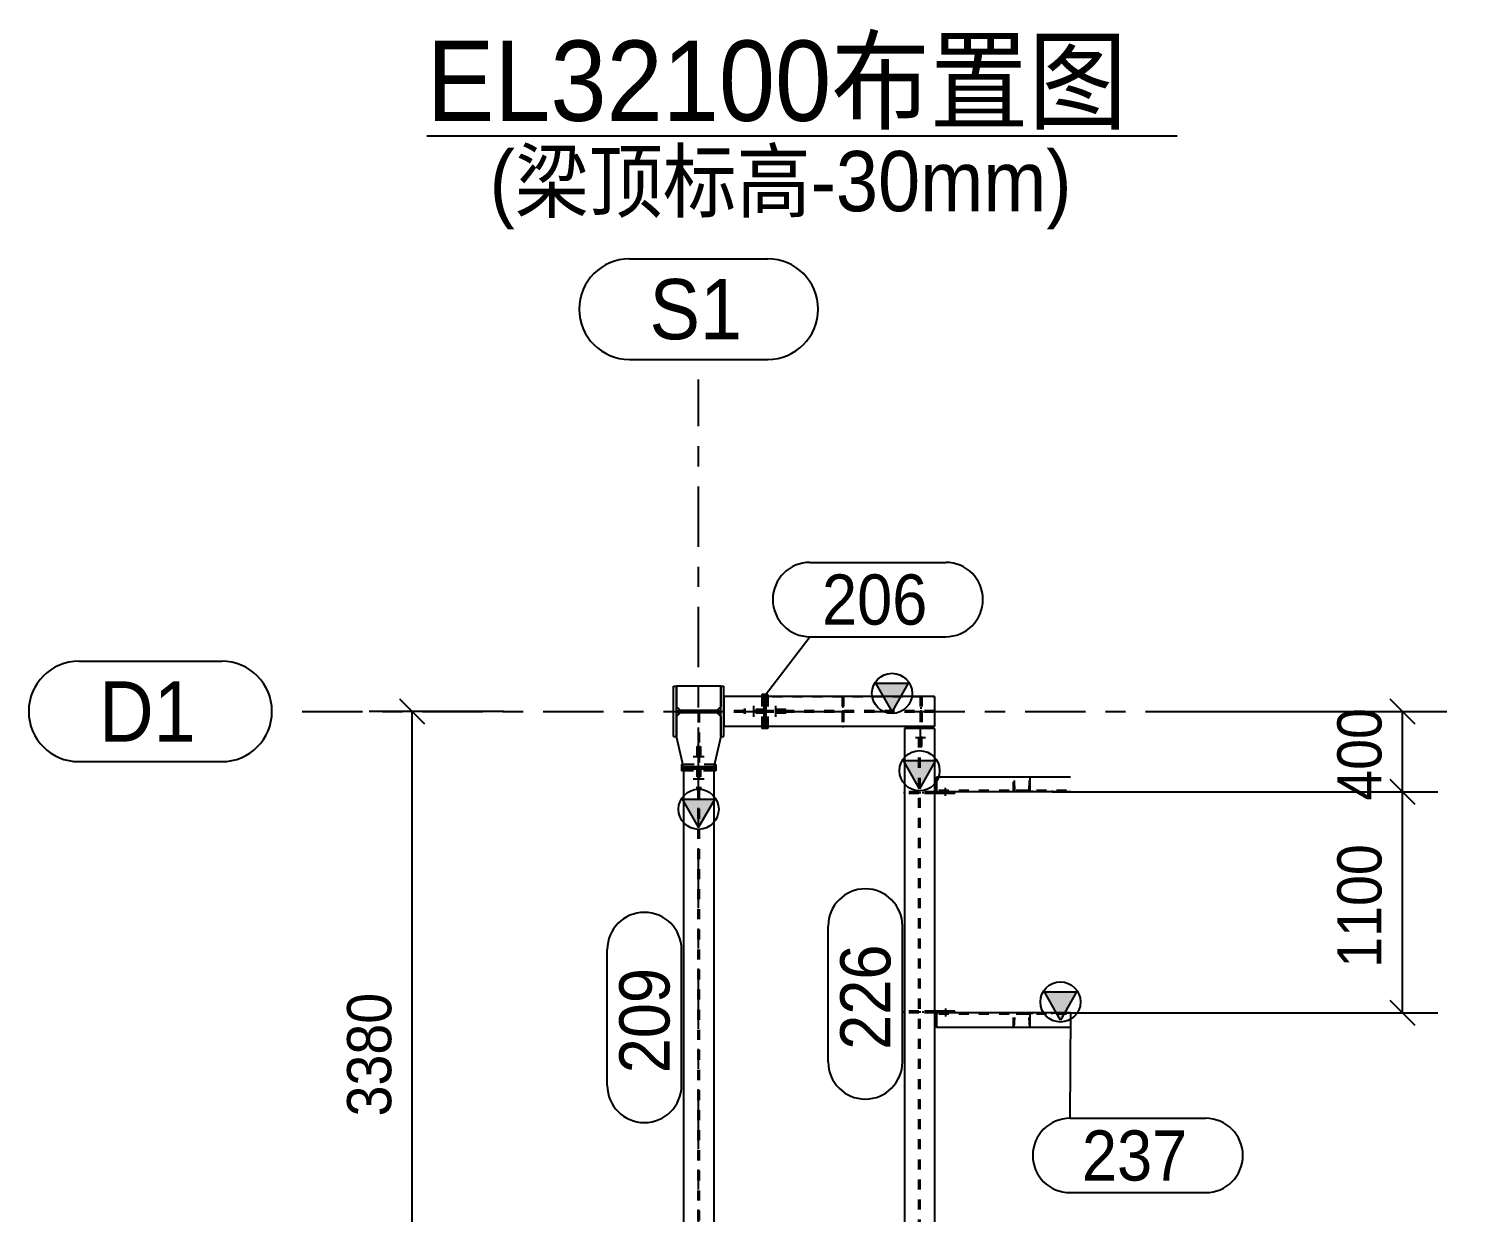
# Model space of a CAD drawing. Header units: millimetres. Extents: x 0 to 594, y 0 to 420.
# Drawn here: x 37 to 108.5, y 93 to 151.9 of the extents above; entities that cross this region are included whole.
import ezdxf

# ---------------------------------------------------------------- set-up
doc = ezdxf.new("R2010")
doc.units = ezdxf.units.MM
doc.header["$MEASUREMENT"] = 0
for name, pattern in [('XKITLINE00', [0]), ('XKITLINE02', [4, 2, -2]), ('XKITLINE03', [6, 3, -1, 1, -1]), ('XKITLINE04', [3, 0.5, -0.5, 0.5, -0.5, 0.5, -0.5])]:
    doc.linetypes.add(name, pattern=pattern)
for name, color, linetype in [('dimension', 7, 'Continuous'), ('grid', 7, 'Continuous'), ('mark', 7, 'Continuous'), ('part1', 7, 'Continuous'), ('view', 7, 'Continuous')]:
    doc.layers.add(name, color=color, linetype=linetype)
doc.styles.add('STYLE_1', font='ARIAL.TTF', dxfattribs={"height": 0.2})

# ---------------------------------------------------------------- blocks, each defined once
blk = doc.blocks.new('*D1394')
at = {"layer": 'part1', "color": 0, "linetype": 'XKITLINE00'}
for p, q in [((95.572, 1258.36), (95.712, 1258.36)), ((95.572, 1255.86), (95.572, 1258.36)), ((95.712, 1257.155), (95.712, 1258.36)), ((97.932, 1257.155), (97.932, 1258.36)), ((97.932, 1258.36), (98.072, 1258.36)), ((98.072, 1255.86), (98.072, 1258.36)), ((95.712, 1257.155), (97.932, 1257.155)), ((95.712, 1255.86), (95.712, 1257.065)), ((95.712, 1257.065), (97.932, 1257.065)), ((97.932, 1255.86), (97.932, 1257.065)), ((95.572, 1255.86), (95.712, 1255.86)), ((97.932, 1255.86), (98.072, 1255.86))]:
    blk.add_line(p, q, dxfattribs=at)
blk = doc.blocks.new('*D1395')
at = {"layer": 'part1', "color": 0, "linetype": 'XKITLINE00'}
for p, q in [((114.836, 1241.745), (114.036, 1243.145)), ((114.036, 1243.145), (115.636, 1243.145)), ((115.636, 1243.145), (114.836, 1241.745)), ((113.336, 1241.38), (113.336, 1242.11)), ((115.336, 1242.11), (113.336, 1242.11)), ((115.336, 1241.38), (113.336, 1241.38))]:
    blk.add_line(p, q, dxfattribs=at)
at = {"layer": 'part1', "color": 2, "linetype": 'XKITLINE04'}
for p, q in [((113.336, 1242.11), (112.507, 1242.11)), ((112.538, 1241.38), (112.565, 1242.04)), ((115.139, 1242.04), (112.565, 1242.04)), ((113.305, 1241.38), (113.278, 1242.04)), ((112.611, 1241.38), (112.507, 1241.38)), ((113.336, 1241.38), (113.305, 1241.38))]:
    blk.add_line(p, q, dxfattribs=at)
at = {"layer": 'part1', "color": 0, "linetype": 'XKITLINE00'}
blk.add_circle((114.836, 1242.645), 1, dxfattribs=at)
at = {"layer": 'part1', "color": 0}
blk.add_solid([(114.036, 1243.145), (115.636, 1243.145), (114.036, 1243.145), (114.836, 1241.745)], dxfattribs=at)
blk = doc.blocks.new('*D1396')
at = {"layer": 'part1', "color": 2, "linetype": 'XKITLINE04'}
for p, q in [((112.611, 1253.84), (112.507, 1253.84)), ((112.565, 1253.18), (112.538, 1253.84)), ((113.278, 1253.18), (113.305, 1253.84)), ((113.336, 1253.84), (113.305, 1253.84)), ((113.336, 1253.11), (112.507, 1253.11)), ((115.139, 1253.18), (112.565, 1253.18))]:
    blk.add_line(p, q, dxfattribs=at)
at = {"layer": 'part1', "color": 0, "linetype": 'XKITLINE00'}
for p, q in [((115.336, 1253.84), (113.336, 1253.84)), ((113.336, 1253.11), (113.336, 1253.84)), ((115.336, 1253.11), (113.336, 1253.11))]:
    blk.add_line(p, q, dxfattribs=at)
blk = doc.blocks.new('*D1397')
at = {"layer": 'part1', "color": 0, "linetype": 'XKITLINE00'}
for p, q in [((108.572, 1256.26), (107.072, 1256.26)), ((107.072, 1256.26), (107.072, 1207.31)), ((108.572, 1256.26), (108.572, 1207.31)), ((107.822, 1253.26), (107.022, 1254.66)), ((107.022, 1254.66), (108.622, 1254.66)), ((108.622, 1254.66), (107.822, 1253.26)), ((108.572, 1207.31), (107.072, 1207.31))]:
    blk.add_line(p, q, dxfattribs=at)
at = {"layer": 'part1', "color": 2, "linetype": 'XKITLINE04'}
for p, q in [((107.789, 1207.31), (107.789, 1256.26)), ((107.854, 1207.31), (107.854, 1256.26))]:
    blk.add_line(p, q, dxfattribs=at)
at = {"layer": 'part1', "color": 0, "linetype": 'XKITLINE00'}
blk.add_circle((107.822, 1254.16), 1, dxfattribs=at)
at = {"layer": 'part1', "color": 0}
blk.add_solid([(107.022, 1254.66), (108.622, 1254.66), (107.022, 1254.66), (107.822, 1253.26)], dxfattribs=at)
blk = doc.blocks.new('*D1398')
at = {"layer": 'part1', "color": 0, "linetype": 'XKITLINE00'}
for p, q in [((97.572, 1254.34), (96.072, 1254.34)), ((96.072, 1254.34), (96.072, 1226.08)), ((96.072, 1254.25), (97.572, 1254.25)), ((97.572, 1254.34), (97.572, 1226.08)), ((96.822, 1251.34), (96.022, 1252.74)), ((96.022, 1252.74), (97.622, 1252.74)), ((97.622, 1252.74), (96.822, 1251.34)), ((96.072, 1226.17), (97.572, 1226.17)), ((96.854, 1226.08), (96.072, 1226.08)), ((96.854, 1226.08), (97.572, 1226.08))]:
    blk.add_line(p, q, dxfattribs=at)
at = {"layer": 'part1', "color": 2, "linetype": 'XKITLINE04'}
for p, q in [((96.072, 1254.26), (96.072, 1254.25)), ((96.789, 1254.26), (96.789, 1226.476)), ((96.789, 1254.26), (96.854, 1254.26)), ((96.789, 1254.24), (96.854, 1254.24)), ((96.789, 1253.94), (96.854, 1253.94)), ((96.854, 1254.26), (96.854, 1226.476)), ((97.572, 1254.25), (97.572, 1226.08)), ((96.072, 1226.48), (96.072, 1226.17)), ((96.789, 1226.48), (96.854, 1226.48)), ((96.789, 1226.476), (96.789, 1226.16)), ((96.789, 1226.18), (96.854, 1226.18)), ((96.789, 1226.16), (96.854, 1226.16)), ((96.854, 1226.476), (96.854, 1226.16))]:
    blk.add_line(p, q, dxfattribs=at)
at = {"layer": 'part1', "color": 0, "linetype": 'XKITLINE00'}
blk.add_circle((96.822, 1252.24), 1, dxfattribs=at)
at = {"layer": 'part1', "color": 0}
blk.add_solid([(96.022, 1252.74), (97.622, 1252.74), (96.022, 1252.74), (96.822, 1251.34)], dxfattribs=at)
blk = doc.blocks.new('*D1406')
at = {"layer": 'part1', "color": 2, "linetype": 'XKITLINE04'}
for p, q in [((107.072, 1242.11), (107.072, 1242.19)), ((107.789, 1242.19), (107.072, 1242.19)), ((107.789, 1242.11), (107.072, 1242.11)), ((107.639, 1242.11), (107.639, 1242.19)), ((107.789, 1242.11), (107.789, 1242.19))]:
    blk.add_line(p, q, dxfattribs=at)
blk = doc.blocks.new('*D1407')
at = {"layer": 'part1', "color": 2, "linetype": 'XKITLINE04'}
for p, q in [((107.072, 1253.03), (107.072, 1253.11)), ((107.789, 1253.11), (107.072, 1253.11)), ((107.639, 1253.03), (107.639, 1253.11)), ((107.789, 1253.03), (107.789, 1253.11)), ((107.789, 1253.03), (107.072, 1253.03))]:
    blk.add_line(p, q, dxfattribs=at)
blk = doc.blocks.new('*D1408')
at = {"layer": 'part1', "color": 2, "linetype": 'XKITLINE04'}
for p, q in [((96.792, 1257.065), (96.792, 1254.36)), ((96.792, 1257.065), (96.852, 1257.065)), ((96.792, 1256.865), (96.852, 1256.865)), ((96.852, 1257.065), (96.852, 1254.36)), ((96.792, 1254.66), (96.852, 1254.66)), ((96.792, 1254.36), (96.852, 1254.36))]:
    blk.add_line(p, q, dxfattribs=at)
blk = doc.blocks.new('*D1409')
at = {"layer": 'part1', "color": 0, "linetype": 'XKITLINE00'}
for p, q in [((96.048, 1254.46), (95.972, 1254.46)), ((95.972, 1254.46), (95.972, 1254.16)), ((96.072, 1254.16), (95.972, 1254.16)), ((97.672, 1254.16), (97.572, 1254.16)), ((97.672, 1254.46), (97.596, 1254.46)), ((97.672, 1254.46), (97.672, 1254.16))]:
    blk.add_line(p, q, dxfattribs=at)
at = {"layer": 'part1', "color": 2, "linetype": 'XKITLINE04'}
for p, q in [((97.596, 1254.46), (96.048, 1254.46)), ((97.572, 1254.16), (96.072, 1254.16))]:
    blk.add_line(p, q, dxfattribs=at)
blk = doc.blocks.new('*D1410')
at = {"layer": 'part1', "color": 2, "linetype": 'XKITLINE04'}
for p, q in [((96.854, 1255.36), (96.854, 1253.26)), ((96.854, 1255.36), (96.914, 1255.36)), ((96.914, 1255.36), (96.914, 1253.26)), ((96.854, 1253.26), (96.914, 1253.26))]:
    blk.add_line(p, q, dxfattribs=at)
blk = doc.blocks.new('*D1411')
at = {"layer": 'part1', "color": 2, "linetype": 'XKITLINE04'}
for p, q in [((96.729, 1255.36), (96.729, 1253.26)), ((96.729, 1255.36), (96.789, 1255.36)), ((96.789, 1255.36), (96.789, 1253.26)), ((96.729, 1253.26), (96.789, 1253.26))]:
    blk.add_line(p, q, dxfattribs=at)
blk = doc.blocks.new('*D1412')
at = {"layer": 'part1', "color": 0, "linetype": 'XKITLINE00'}
for p, q in [((95.712, 1258.36), (95.712, 1257.355)), ((97.932, 1258.36), (95.712, 1258.36)), ((97.932, 1258.36), (97.932, 1257.355)), ((95.912, 1257.155), (95.712, 1257.355)), ((97.932, 1257.355), (97.732, 1257.155)), ((97.732, 1257.155), (95.912, 1257.155))]:
    blk.add_line(p, q, dxfattribs=at)
blk = doc.blocks.new('*D1413')
at = {"layer": 'part1', "color": 0, "linetype": 'XKITLINE00'}
for p, q in [((95.912, 1257.065), (95.712, 1256.865)), ((95.712, 1256.865), (95.712, 1255.86)), ((97.732, 1257.065), (95.912, 1257.065)), ((97.932, 1256.865), (97.732, 1257.065)), ((97.932, 1256.865), (97.932, 1255.86)), ((96.072, 1254.36), (95.712, 1255.86)), ((97.932, 1255.86), (97.572, 1254.36)), ((97.572, 1254.36), (96.072, 1254.36))]:
    blk.add_line(p, q, dxfattribs=at)
blk = doc.blocks.new('*D1414')
at = {"layer": 'part1', "color": 0, "linetype": 'XKITLINE02'}
blk.add_line((96.547, 1253.76), (97.097, 1253.76), dxfattribs=at)
blk.add_line((96.547, 1253.76), (97.097, 1253.76), dxfattribs=at)
blk.add_line((96.547, 1253.76), (97.097, 1253.76), dxfattribs=at)
blk = doc.blocks.new('*D1415')
at = {"layer": 'part1', "color": 0, "linetype": 'XKITLINE02'}
blk.add_line((96.547, 1254.86), (97.097, 1254.86), dxfattribs=at)
blk.add_line((96.547, 1254.86), (97.097, 1254.86), dxfattribs=at)
blk.add_line((96.547, 1254.86), (97.097, 1254.86), dxfattribs=at)
blk = doc.blocks.new('*D1416')
at = {"layer": 'part1', "color": 0, "linetype": 'XKITLINE00'}
for p, q in [((106.452, 1257.11), (105.652, 1258.51)), ((105.652, 1258.51), (107.252, 1258.51)), ((107.252, 1258.51), (106.452, 1257.11)), ((108.572, 1257.86), (100.092, 1257.86)), ((100.092, 1257.86), (100.092, 1256.36)), ((100.182, 1256.36), (100.182, 1257.86)), ((108.572, 1257.86), (108.572, 1256.36)), ((108.572, 1256.36), (100.092, 1256.36))]:
    blk.add_line(p, q, dxfattribs=at)
at = {"layer": 'part1', "color": 2, "linetype": 'XKITLINE04'}
for p, q in [((100.492, 1257.86), (108.572, 1257.86)), ((108.572, 1257.143), (100.172, 1257.143)), ((100.172, 1257.078), (100.172, 1257.143)), ((108.572, 1257.078), (100.172, 1257.078)), ((100.192, 1257.078), (100.192, 1257.143)), ((100.492, 1257.078), (100.492, 1257.143)), ((100.092, 1256.36), (100.172, 1256.36)), ((100.172, 1256.36), (100.182, 1256.36))]:
    blk.add_line(p, q, dxfattribs=at)
at = {"layer": 'part1', "color": 0, "linetype": 'XKITLINE00'}
blk.add_circle((106.452, 1258.01), 1, dxfattribs=at)
at = {"layer": 'part1', "color": 0}
blk.add_solid([(105.652, 1258.51), (107.252, 1258.51), (105.652, 1258.51), (106.452, 1257.11)], dxfattribs=at)
blk = doc.blocks.new('*D1417')
at = {"layer": 'part1', "color": 0, "linetype": 'XKITLINE02'}
blk.add_line((100.672, 1256.835), (100.672, 1257.385), dxfattribs=at)
blk.add_line((100.672, 1256.835), (100.672, 1257.385), dxfattribs=at)
blk.add_line((100.672, 1256.835), (100.672, 1257.385), dxfattribs=at)
blk = doc.blocks.new('*D1418')
at = {"layer": 'part1', "color": 0, "linetype": 'XKITLINE02'}
blk.add_line((99.572, 1256.835), (99.572, 1257.385), dxfattribs=at)
blk.add_line((99.572, 1256.835), (99.572, 1257.385), dxfattribs=at)
blk.add_line((99.572, 1256.835), (99.572, 1257.385), dxfattribs=at)
blk = doc.blocks.new('*D1419')
at = {"layer": 'part1', "color": 0, "linetype": 'XKITLINE00'}
for p, q in [((99.972, 1257.96), (99.972, 1257.86)), ((100.272, 1257.96), (99.972, 1257.96)), ((100.272, 1257.96), (100.272, 1257.86)), ((99.972, 1256.36), (99.972, 1256.26)), ((100.272, 1256.26), (99.972, 1256.26)), ((100.272, 1256.36), (100.272, 1256.26))]:
    blk.add_line(p, q, dxfattribs=at)
at = {"layer": 'part1', "color": 2, "linetype": 'XKITLINE04'}
for p, q in [((99.972, 1257.86), (99.972, 1256.36)), ((100.272, 1257.86), (100.272, 1256.36))]:
    blk.add_line(p, q, dxfattribs=at)
blk = doc.blocks.new('*D1420')
at = {"layer": 'part1', "color": 2, "linetype": 'XKITLINE04'}
for p, q in [((101.172, 1257.203), (99.072, 1257.203)), ((99.072, 1257.143), (99.072, 1257.203)), ((101.172, 1257.143), (99.072, 1257.143)), ((101.172, 1257.143), (101.172, 1257.203))]:
    blk.add_line(p, q, dxfattribs=at)
blk = doc.blocks.new('*D1421')
at = {"layer": 'part1', "color": 2, "linetype": 'XKITLINE04'}
for p, q in [((101.172, 1257.078), (99.072, 1257.078)), ((99.072, 1257.018), (99.072, 1257.078)), ((101.172, 1257.018), (99.072, 1257.018)), ((101.172, 1257.018), (101.172, 1257.078))]:
    blk.add_line(p, q, dxfattribs=at)
blk = doc.blocks.new('*D1422')
at = {"layer": 'part1', "color": 0, "linetype": 'XKITLINE00'}
for p, q in [((100.072, 1257.86), (98.072, 1257.86)), ((98.072, 1257.86), (98.072, 1256.36)), ((100.072, 1257.86), (100.072, 1256.36)), ((100.072, 1256.36), (98.072, 1256.36))]:
    blk.add_line(p, q, dxfattribs=at)
at = {"layer": 'part1', "color": 2, "linetype": 'XKITLINE04'}
for p, q in [((100.072, 1257.143), (98.072, 1257.143)), ((100.072, 1257.078), (98.072, 1257.078)), ((99.752, 1257.078), (99.752, 1257.143)), ((100.052, 1257.078), (100.052, 1257.143))]:
    blk.add_line(p, q, dxfattribs=at)
blk = doc.blocks.new('*D1423')
at = {"layer": 'part1', "color": 2, "linetype": 'XKITLINE04'}
for p, q in [((107.854, 1257.078), (107.854, 1256.36)), ((107.854, 1257.078), (107.934, 1257.078)), ((107.854, 1256.928), (107.934, 1256.928)), ((107.934, 1257.078), (107.934, 1256.36)), ((107.854, 1256.36), (107.934, 1256.36)), ((107.854, 1256.36), (107.934, 1256.36)), ((107.854, 1256.26), (107.854, 1255.36)), ((107.934, 1255.36), (107.934, 1256.26)), ((107.854, 1255.36), (107.934, 1255.36))]:
    blk.add_line(p, q, dxfattribs=at)
at = {"layer": 'part1', "color": 0, "linetype": 'XKITLINE00'}
for p, q in [((107.854, 1256.36), (107.854, 1256.26)), ((107.854, 1256.31), (107.934, 1256.31)), ((107.934, 1256.36), (107.934, 1256.358)), ((107.934, 1256.351), (107.934, 1256.358)), ((107.934, 1256.351), (107.934, 1256.26))]:
    blk.add_line(p, q, dxfattribs=at)
blk = doc.blocks.new('*D1424')
at = {"layer": 'part1', "color": 0, "linetype": 'XKITLINE02'}
blk.add_line((107.612, 1255.81), (108.112, 1255.81), dxfattribs=at)
blk.add_line((107.612, 1255.81), (108.112, 1255.81), dxfattribs=at)
blk.add_line((107.612, 1255.81), (108.112, 1255.81), dxfattribs=at)
blk = doc.blocks.new('*D1425')
at = {"layer": 'part1', "color": 2, "linetype": 'XKITLINE04'}
for p, q in [((107.854, 1257.86), (107.854, 1257.143)), ((107.854, 1257.86), (107.934, 1257.86)), ((107.934, 1257.86), (107.934, 1257.143)), ((107.854, 1257.293), (107.934, 1257.293)), ((107.854, 1257.143), (107.934, 1257.143))]:
    blk.add_line(p, q, dxfattribs=at)
blk = doc.blocks.new('*D1426')
at = {"layer": 'part1', "color": 2, "linetype": 'XKITLINE04'}
for p, q in [((103.974, 1257.86), (103.974, 1257.143)), ((103.974, 1257.86), (104.034, 1257.86)), ((104.034, 1257.86), (104.034, 1257.143)), ((103.974, 1257.343), (104.034, 1257.343)), ((103.974, 1257.143), (104.034, 1257.143))]:
    blk.add_line(p, q, dxfattribs=at)
blk = doc.blocks.new('*D1427')
at = {"layer": 'part1', "color": 2, "linetype": 'XKITLINE04'}
for p, q in [((103.974, 1257.078), (103.974, 1256.36)), ((103.974, 1257.078), (104.034, 1257.078)), ((103.974, 1256.878), (104.034, 1256.878)), ((104.034, 1257.078), (104.034, 1256.36)), ((103.974, 1256.36), (104.034, 1256.36))]:
    blk.add_line(p, q, dxfattribs=at)
blk = doc.blocks.new('*D1428')
at = {"layer": 'part1', "color": 0, "linetype": 'XKITLINE00'}
for p, q in [((108.672, 1242.11), (108.672, 1241.38)), ((113.336, 1242.11), (108.672, 1242.11)), ((113.336, 1241.38), (113.336, 1242.11)), ((113.336, 1241.38), (108.672, 1241.38))]:
    blk.add_line(p, q, dxfattribs=at)
at = {"layer": 'part1', "color": 2, "linetype": 'XKITLINE04'}
for p, q in [((113.278, 1242.04), (108.672, 1242.04)), ((112.507, 1241.38), (112.507, 1242.11)), ((112.538, 1241.38), (112.565, 1242.04)), ((113.305, 1241.38), (113.278, 1242.04))]:
    blk.add_line(p, q, dxfattribs=at)
blk = doc.blocks.new('*D1429')
at = {"layer": 'part1', "color": 2, "linetype": 'XKITLINE04'}
for p, q in [((108.574, 1242.19), (107.854, 1242.19)), ((107.854, 1242.11), (107.854, 1242.19)), ((108.572, 1242.11), (107.854, 1242.11)), ((108.004, 1242.11), (108.004, 1242.19)), ((108.572, 1242.11), (108.572, 1242.19)), ((108.572, 1242.11), (108.572, 1242.19)), ((108.572, 1242.11), (108.572, 1242.19)), ((108.572, 1242.11), (108.574, 1242.11)), ((108.574, 1242.19), (108.581, 1242.19)), ((108.574, 1242.11), (108.581, 1242.11)), ((108.622, 1242.11), (108.581, 1242.11)), ((108.622, 1242.11), (108.622, 1242.19)), ((109.572, 1242.11), (108.672, 1242.11)), ((109.572, 1242.11), (109.572, 1242.19))]:
    blk.add_line(p, q, dxfattribs=at)
at = {"layer": 'part1', "color": 0, "linetype": 'XKITLINE00'}
for p, q in [((108.574, 1242.19), (108.572, 1242.19)), ((108.672, 1242.11), (108.572, 1242.11)), ((108.574, 1242.19), (108.581, 1242.19)), ((109.572, 1242.19), (108.581, 1242.19)), ((108.622, 1242.11), (108.622, 1242.19)), ((109.572, 1242.11), (109.572, 1242.19))]:
    blk.add_line(p, q, dxfattribs=at)
blk = doc.blocks.new('*D1430')
at = {"layer": 'part1', "color": 0, "linetype": 'XKITLINE00'}
for p, q in [((113.429, 1242.04), (113.429, 1242.11)), ((114.429, 1242.04), (114.429, 1242.11))]:
    blk.add_line(p, q, dxfattribs=at)
blk = doc.blocks.new('*D1431')
at = {"layer": 'part1', "color": 0, "linetype": 'XKITLINE00'}
blk.add_line((109.122, 1242.315), (109.122, 1241.915), dxfattribs=at)
blk.add_line((109.122, 1242.315), (109.122, 1241.915), dxfattribs=at)
blk = doc.blocks.new('*D1432')
at = {"layer": 'part1', "color": 0, "linetype": 'XKITLINE00'}
for p, q in [((113.429, 1253.18), (113.429, 1253.11)), ((114.429, 1253.18), (114.429, 1253.11))]:
    blk.add_line(p, q, dxfattribs=at)
blk = doc.blocks.new('*D1433')
at = {"layer": 'part1', "color": 0, "linetype": 'XKITLINE00'}
for p, q in [((113.336, 1253.84), (108.672, 1253.84)), ((108.672, 1253.84), (108.672, 1253.11)), ((113.336, 1253.11), (113.336, 1253.84)), ((113.336, 1253.11), (108.672, 1253.11))]:
    blk.add_line(p, q, dxfattribs=at)
at = {"layer": 'part1', "color": 2, "linetype": 'XKITLINE04'}
for p, q in [((112.507, 1253.11), (112.507, 1253.84)), ((112.565, 1253.18), (112.538, 1253.84)), ((113.278, 1253.18), (113.305, 1253.84)), ((113.305, 1253.84), (113.336, 1253.84)), ((113.278, 1253.18), (108.672, 1253.18))]:
    blk.add_line(p, q, dxfattribs=at)
blk = doc.blocks.new('*D1434')
at = {"layer": 'part1', "color": 2, "linetype": 'XKITLINE04'}
for p, q in [((108.574, 1253.11), (107.854, 1253.11)), ((107.854, 1253.03), (107.854, 1253.11)), ((108.004, 1253.03), (108.004, 1253.11)), ((108.572, 1253.03), (108.572, 1253.11)), ((108.572, 1253.03), (108.572, 1253.11)), ((108.572, 1253.03), (108.572, 1253.11)), ((109.572, 1253.11), (108.574, 1253.11)), ((108.622, 1253.03), (108.622, 1253.11)), ((109.572, 1253.03), (109.572, 1253.11)), ((108.572, 1253.03), (107.854, 1253.03)), ((108.572, 1253.03), (108.574, 1253.03)), ((108.574, 1253.03), (108.581, 1253.03))]:
    blk.add_line(p, q, dxfattribs=at)
at = {"layer": 'part1', "color": 0, "linetype": 'XKITLINE00'}
for p, q in [((108.574, 1253.11), (108.572, 1253.11)), ((108.574, 1253.11), (108.581, 1253.11)), ((108.672, 1253.11), (108.581, 1253.11)), ((108.622, 1253.03), (108.622, 1253.11)), ((109.572, 1253.03), (109.572, 1253.11)), ((109.572, 1253.03), (108.572, 1253.03))]:
    blk.add_line(p, q, dxfattribs=at)
blk = doc.blocks.new('*D1435')
at = {"layer": 'part1', "color": 0, "linetype": 'XKITLINE00'}
blk.add_line((109.122, 1252.905), (109.122, 1253.305), dxfattribs=at)
blk.add_line((109.122, 1252.905), (109.122, 1253.305), dxfattribs=at)
blk = doc.blocks.new('*D1436')
at = {"layer": 'view', "color": 1, "linetype": 'XKITLINE00'}
blk.add_line((83.29, 1285.761), (120.645, 1285.761), dxfattribs=at)
at = {"layer": 'view', "color": 1, "style": 'STYLE_1', "width": 0.9}
for s, height, p in [('EL32100布置图', 4, (83.29, 1286.511)), ('(梁顶标高-30mm)', 3, (86.414, 1282.011))]:
    blk.add_text(s, height=height, dxfattribs=at).set_placement(p)
blk = doc.blocks.new('*D1438')
at = {"layer": 'dimension', "color": 1, "linetype": 'XKITLINE00'}
for p, q in [((81.935, 1257.732), (83.179, 1256.488)), ((87.118, 1257.11), (80.417, 1257.11)), ((82.557, 1223.31), (82.557, 1257.11)), ((81.935, 1223.932), (83.179, 1222.688)), ((84.449, 1223.31), (80.417, 1223.31))]:
    blk.add_line(p, q, dxfattribs=at)
at = {"layer": 'dimension', "color": 1, "style": 'STYLE_1', "width": 0.9}
blk.add_text('3380', height=2.2, rotation=90.00021, dxfattribs=at).set_placement((81.517, 1236.947))
blk = doc.blocks.new('*D1441')
at = {"layer": 'dimension', "color": 1, "linetype": 'XKITLINE00'}
for p, q in [((114.429, 1253.11), (133.623, 1253.11)), ((131.241, 1253.732), (132.486, 1252.488)), ((131.863, 1242.11), (131.863, 1253.11)), ((131.241, 1242.732), (132.486, 1241.488)), ((114.429, 1242.11), (133.623, 1242.11))]:
    blk.add_line(p, q, dxfattribs=at)
at = {"layer": 'dimension', "color": 1, "style": 'STYLE_1', "width": 0.9}
blk.add_text('1100', height=2.2, rotation=90.00021, dxfattribs=at).set_placement((130.823, 1244.347))
blk = doc.blocks.new('*D1442')
at = {"layer": 'dimension', "color": 1, "linetype": 'XKITLINE00'}
for p, q in [((131.241, 1257.732), (132.486, 1256.488)), ((121.882, 1257.11), (133.623, 1257.11)), ((131.863, 1253.11), (131.863, 1257.11)), ((114.429, 1253.11), (133.623, 1253.11)), ((131.241, 1253.732), (132.486, 1252.488))]:
    blk.add_line(p, q, dxfattribs=at)
at = {"layer": 'dimension', "color": 1, "style": 'STYLE_1', "width": 0.9}
blk.add_text('400', height=2.2, rotation=90.00021, dxfattribs=at).set_placement((130.823, 1252.662))
blk = doc.blocks.new('*D1443')
at = {"layer": 'grid', "color": 4, "linetype": 'XKITLINE00'}
for p, q in [((93.375, 1279.638), (100.269, 1279.638)), ((93.375, 1274.638), (100.269, 1274.638))]:
    blk.add_line(p, q, dxfattribs=at)
at = {"layer": 'grid', "color": 4, "linetype": 'XKITLINE03'}
blk.add_line((96.822, 1193.31), (96.822, 1273.638), dxfattribs=at)
at = {"layer": 'grid', "color": 4, "linetype": 'XKITLINE00'}
for centre, start, end in [((93.375, 1277.138), 90, -90), ((100.269, 1277.138), -90, 90)]:
    blk.add_arc(centre, 2.5, start, end, dxfattribs=at)
at = {"layer": 'grid', "color": 4, "style": 'STYLE_1', "width": 0.9}
blk.add_text('S1', height=3, dxfattribs=at).set_placement((94.375, 1275.638))
blk = doc.blocks.new('*D1445')
at = {"layer": 'grid', "color": 4, "linetype": 'XKITLINE00'}
for p, q in [((65.964, 1259.61), (73.078, 1259.61)), ((65.964, 1254.61), (73.078, 1254.61))]:
    blk.add_line(p, q, dxfattribs=at)
at = {"layer": 'grid', "color": 4, "linetype": 'XKITLINE03'}
blk.add_line((77.078, 1257.11), (134.945, 1257.11), dxfattribs=at)
at = {"layer": 'grid', "color": 4, "linetype": 'XKITLINE00'}
for centre, start, end in [((65.964, 1257.11), 90, -90), ((73.078, 1257.11), -90, 90)]:
    blk.add_arc(centre, 2.5, start, end, dxfattribs=at)
at = {"layer": 'grid', "color": 4, "style": 'STYLE_1', "width": 0.9}
blk.add_text('D1', height=3, dxfattribs=at).set_placement((66.964, 1255.61))
blk = doc.blocks.new('*D1449')
at = {"layer": 'mark', "color": 1, "linetype": 'XKITLINE00'}
for p, q in [((115.336, 1242.11), (115.308, 1236.852)), ((115.308, 1236.852), (122.071, 1236.852)), ((115.308, 1236.852), (115.308, 1236.852)), ((115.308, 1233.152), (122.071, 1233.152))]:
    blk.add_line(p, q, dxfattribs=at)
for centre, start, end in [((115.308, 1235.002), 90, -90), ((122.071, 1235.002), -90, 90)]:
    blk.add_arc(centre, 1.85, start, end, dxfattribs=at)
at = {"layer": 'mark', "color": 1, "style": 'STYLE_1', "width": 0.9}
blk.add_text('237', height=2.5, dxfattribs=at).set_placement((115.908, 1233.752))
blk = doc.blocks.new('*D1450')
at = {"layer": 'mark', "color": 1, "linetype": 'XKITLINE00'}
for p, q in [((103.272, 1239.662), (103.272, 1246.425)), ((106.972, 1239.662), (106.972, 1246.425))]:
    blk.add_line(p, q, dxfattribs=at)
for centre, start, end in [((105.122, 1246.425), 0, 180), ((105.122, 1239.662), 180, 0)]:
    blk.add_arc(centre, 1.85, start, end, dxfattribs=at)
at = {"layer": 'mark', "color": 1, "style": 'STYLE_1', "width": 0.9}
blk.add_text('226', height=2.5, rotation=90.00021, dxfattribs=at).set_placement((106.372, 1240.262))
blk = doc.blocks.new('*D1451')
at = {"layer": 'mark', "color": 1, "linetype": 'XKITLINE00'}
for p, q in [((92.272, 1238.493), (92.272, 1245.255)), ((95.972, 1238.493), (95.972, 1245.255))]:
    blk.add_line(p, q, dxfattribs=at)
for centre, start, end in [((94.122, 1245.255), 0, 180), ((94.122, 1238.493), 180, 0)]:
    blk.add_arc(centre, 1.85, start, end, dxfattribs=at)
at = {"layer": 'mark', "color": 1, "style": 'STYLE_1', "width": 0.9}
blk.add_text('209', height=2.5, rotation=90.00021, dxfattribs=at).set_placement((95.372, 1239.093))
blk = doc.blocks.new('*D1452')
at = {"layer": 'mark', "color": 1, "linetype": 'XKITLINE00'}
for p, q in [((102.365, 1264.531), (109.128, 1264.531)), ((100.092, 1257.86), (102.365, 1260.831)), ((102.365, 1260.831), (109.128, 1260.831)), ((102.365, 1260.831), (102.365, 1260.831))]:
    blk.add_line(p, q, dxfattribs=at)
for centre, start, end in [((102.365, 1262.681), 90, -90), ((109.128, 1262.681), -90, 90)]:
    blk.add_arc(centre, 1.85, start, end, dxfattribs=at)
at = {"layer": 'mark', "color": 1, "style": 'STYLE_1', "width": 0.9}
blk.add_text('206', height=2.5, dxfattribs=at).set_placement((102.965, 1261.431))

msp = doc.modelspace()

# ---------------------------------------------------------------- block references
at = {"layer": 'dimension'}
for name in ['*D1438', '*D1442', '*D1441']:
    msp.add_blockref(name, (-26.435, -1139.151), dxfattribs=at)
at = {"layer": 'grid'}
for name in ['*D1443', '*D1445']:
    msp.add_blockref(name, (-26.435, -1139.151), dxfattribs=at)
at = {"layer": 'mark'}
for name in ['*D1452', '*D1450', '*D1451', '*D1449']:
    msp.add_blockref(name, (-26.435, -1139.151), dxfattribs=at)
at = {"layer": 'part1'}
for name in ['*D1416', '*D1394', '*D1412', '*D1422', '*D1419', '*D1426', '*D1425', '*D1420', '*D1418', '*D1417', '*D1413', '*D1408', '*D1421', '*D1427', '*D1423', '*D1397', '*D1424', '*D1411', '*D1410', '*D1398', '*D1409', '*D1415', '*D1414', '*D1433', '*D1396', '*D1407', '*D1434', '*D1435', '*D1432', '*D1395', '*D1406', '*D1429', '*D1428', '*D1431', '*D1430']:
    msp.add_blockref(name, (-26.435, -1139.151), dxfattribs=at)
at = {"layer": 'view'}
msp.add_blockref('*D1436', (-26.435, -1139.151), dxfattribs=at)

doc.saveas('drawing.dxf')
